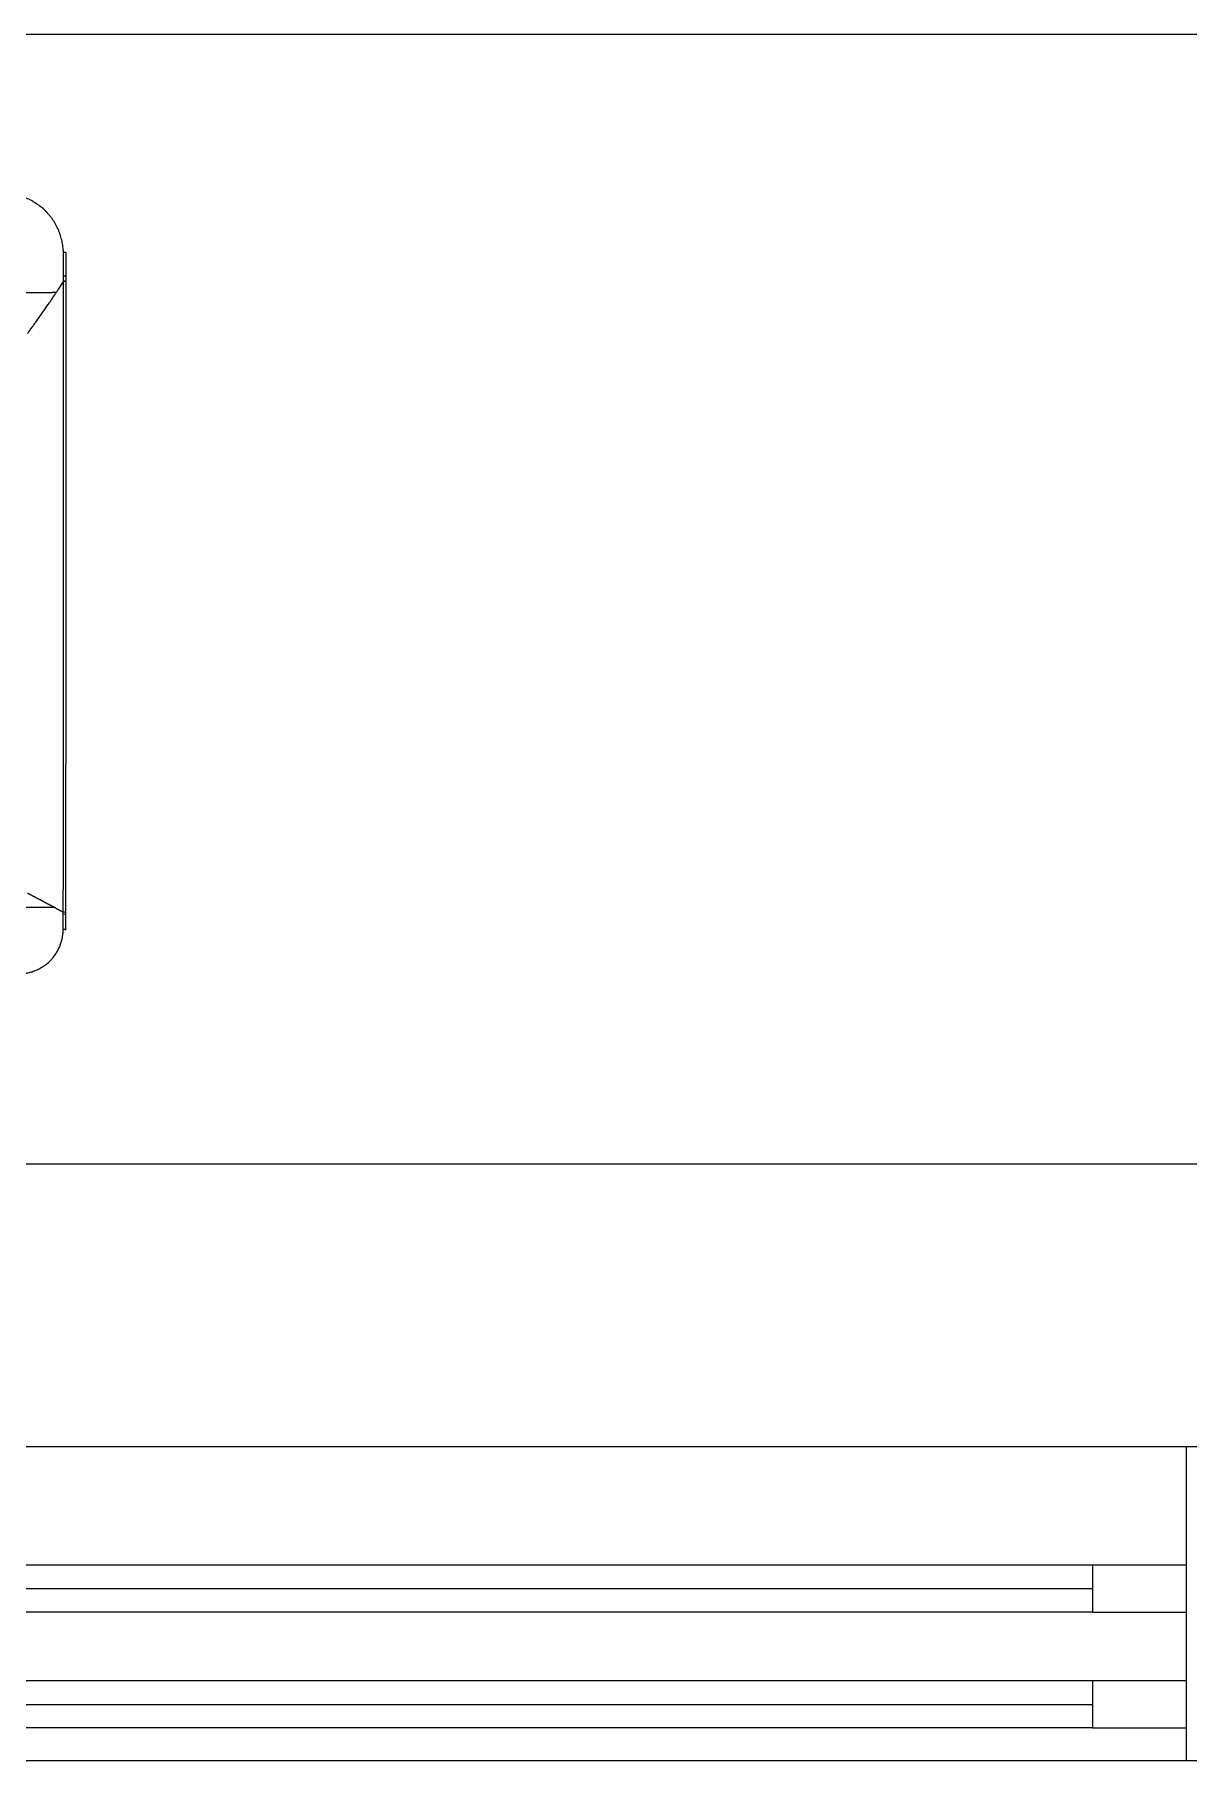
# Model space of a CAD drawing. Header units: inches. Extents: x 3778 to 56227, y -16914 to 35091.
# Drawn here: x 13124 to 13860, y 7474 to 8574 of the extents above; entities that cross this region are included whole.
import ezdxf

# ---------------------------------------------------------------- set-up
doc = ezdxf.new("R2010")
doc.units = ezdxf.units.IN
doc.header["$LTSCALE"] = 100
doc.header["$MEASUREMENT"] = 0
for name, color, linetype in [('07-DIM WAL', 5, 'Continuous'), ('RC-LIGHT', 7, 'Continuous'), ('도면층4', 4, 'Continuous'), ('도면층5', 5, 'Continuous')]:
    doc.layers.add(name, color=color, linetype=linetype)
doc.layers.add('mark-B', color=2, linetype='Continuous', lineweight=20)

# ---------------------------------------------------------------- blocks, each defined once
blk = doc.blocks.new('FSFF')
at = {"layer": '도면층4'}
for p, q in [((45765.9, -2297.6), (43665.9, -2297.6)), ((45735.9, -2497.6), (45735.9, -2297.6)), ((44745.9, -2388), (45675.9, -2388)), ((44745.9, -2461.8), (45675.9, -2461.8)), ((43665.9, -2497.6), (45765.9, -2497.6))]:
    blk.add_line(p, q, dxfattribs=at)
for points in [[(45675.9, -2373), (45675.9, -2403), (45735.9, -2403), (45735.9, -2373)], [(45675.9, -2446.8), (45675.9, -2476.8), (45735.9, -2476.8), (45735.9, -2446.8)]]:
    blk.add_lwpolyline(points, close=True, dxfattribs=at)
at = {"layer": '도면층5'}
for p, q in [((45675.9, -2373), (44745.9, -2373)), ((45675.9, -2403), (44745.9, -2403)), ((45675.9, -2446.8), (44745.9, -2446.8)), ((45675.9, -2476.8), (44745.9, -2476.8))]:
    blk.add_line(p, q, dxfattribs=at)
blk = doc.blocks.new('무풍1way 일반')
at = {"layer": 'mark-B'}
blk.add_line((-600.3, -39.4), (-600.3, -39.4), dxfattribs=at)
blk.add_line((-600.3, -39.4), (-600.3, -39.4), dxfattribs=at)
for centre, ratio, start_param, end_param in [((-598, -39.4), 0.007334, 0.013963, 1.194464), ((-598, -39.4), 0.007334, 0.013963, 1.194464), ((-598.1, -446.1), 0.009278, 0.014051, 1.142358), ((-598.1, -446.1), 0.009278, 0.014051, 1.142358)]:
    blk.add_ellipse(centre, major_axis=(-2.31, 0), ratio=ratio, start_param=start_param, end_param=end_param, dxfattribs=at)
for points, knots in [([(-570.9, -1.5), (-571.4, -1.5), (-571.8, -1.5), (-572.5, -1.6), (-572.8, -1.6), (-573.1, -1.7), (-573.2, -1.7), (-573.4, -1.7), (-573.5, -1.7), (-574.1, -1.8), (-574.6, -1.8), (-575.2, -2), (-575.6, -2), (-575.9, -2.1), (-576.1, -2.1), (-576.3, -2.2), (-577.3, -2.4), (-578.2, -2.6), (-579.5, -3), (-579.9, -3.2), (-580.7, -3.5), (-581.2, -3.7), (-582.4, -4.2), (-583.2, -4.6), (-584.2, -5.2), (-584.4, -5.3), (-584.7, -5.4), (-584.8, -5.5), (-585, -5.6), (-585.1, -5.7), (-585.6, -6), (-586, -6.2), (-586.8, -6.7), (-587.1, -7), (-587.9, -7.6), (-588.2, -7.8), (-588.9, -8.4), (-589.3, -8.7), (-589.9, -9.3), (-590.3, -9.6), (-590.9, -10.3), (-591.2, -10.6), (-591.7, -11.1), (-591.8, -11.3), (-592.1, -11.7), (-592.3, -11.8), (-593, -12.7), (-593.5, -13.5), (-594.3, -14.6), (-594.5, -15), (-595, -15.8), (-595.2, -16.2), (-595.9, -17.4), (-596.3, -18.2), (-596.7, -19.2), (-596.8, -19.5), (-596.9, -19.8), (-596.9, -19.9), (-597, -20.1), (-597.2, -20.6), (-597.4, -21.2), (-597.8, -22.5), (-598, -23.4), (-598.4, -25.2), (-598.5, -26), (-598.6, -27.1), (-598.7, -27.2), (-598.7, -27.4), (-598.7, -27.7), (-598.7, -28.1), (-598.8, -28.8), (-598.8, -29.2), (-598.8, -29.7)], [0, 0, 0, 0, 0.03125, 0.03125, 0.046875, 0.046875, 0.054687, 0.054687, 0.0625, 0.0625, 0.09375, 0.09375, 0.109375, 0.117188, 0.117188, 0.125, 0.125, 0.1875, 0.1875, 0.21875, 0.21875, 0.25, 0.25, 0.3125, 0.3125, 0.328125, 0.328125, 0.335938, 0.335938, 0.34375, 0.34375, 0.375, 0.375, 0.40625, 0.40625, 0.4375, 0.4375, 0.46875, 0.46875, 0.5, 0.5, 0.53125, 0.53125, 0.546875, 0.546875, 0.5625, 0.5625, 0.625, 0.625, 0.65625, 0.65625, 0.6875, 0.6875, 0.75, 0.75, 0.765625, 0.765625, 0.773438, 0.773438, 0.78125, 0.8125, 0.8125, 0.875, 0.875, 0.9375, 0.9375, 0.945313, 0.945313, 0.953125, 0.96875, 0.96875, 1, 1, 1, 1]), ([(-570.9, -1.5), (-571.4, -1.5), (-571.8, -1.5), (-572.5, -1.6), (-572.8, -1.6), (-573.1, -1.7), (-573.2, -1.7), (-573.4, -1.7), (-573.5, -1.7), (-574.1, -1.8), (-574.6, -1.8), (-575.2, -2), (-575.6, -2), (-575.9, -2.1), (-576.1, -2.1), (-576.3, -2.2), (-577.3, -2.4), (-578.2, -2.6), (-579.5, -3), (-579.9, -3.2), (-580.7, -3.5), (-581.2, -3.7), (-582.4, -4.2), (-583.2, -4.6), (-584.2, -5.2), (-584.4, -5.3), (-584.7, -5.4), (-584.8, -5.5), (-585, -5.6), (-585.1, -5.7), (-585.6, -6), (-586, -6.2), (-586.8, -6.7), (-587.1, -7), (-587.9, -7.6), (-588.2, -7.8), (-588.9, -8.4), (-589.3, -8.7), (-589.9, -9.3), (-590.3, -9.6), (-590.9, -10.3), (-591.2, -10.6), (-591.7, -11.1), (-591.8, -11.3), (-592.1, -11.7), (-592.3, -11.8), (-593, -12.7), (-593.5, -13.5), (-594.3, -14.6), (-594.5, -15), (-595, -15.8), (-595.2, -16.2), (-595.9, -17.4), (-596.3, -18.2), (-596.7, -19.2), (-596.8, -19.5), (-596.9, -19.8), (-596.9, -19.9), (-597, -20.1), (-597.2, -20.6), (-597.4, -21.2), (-597.8, -22.5), (-598, -23.4), (-598.4, -25.2), (-598.5, -26), (-598.6, -27.1), (-598.7, -27.2), (-598.7, -27.4), (-598.7, -27.7), (-598.7, -28.1), (-598.8, -28.8), (-598.8, -29.2), (-598.8, -29.7)], [0, 0, 0, 0, 0.03125, 0.03125, 0.046875, 0.046875, 0.054687, 0.054687, 0.0625, 0.0625, 0.09375, 0.09375, 0.109375, 0.117187, 0.117187, 0.125, 0.125, 0.1875, 0.1875, 0.21875, 0.21875, 0.25, 0.25, 0.3125, 0.3125, 0.328125, 0.328125, 0.335937, 0.335937, 0.34375, 0.34375, 0.375, 0.375, 0.40625, 0.40625, 0.4375, 0.4375, 0.46875, 0.46875, 0.5, 0.5, 0.53125, 0.53125, 0.546875, 0.546875, 0.5625, 0.5625, 0.625, 0.625, 0.65625, 0.65625, 0.6875, 0.6875, 0.75, 0.75, 0.765625, 0.765625, 0.773437, 0.773437, 0.78125, 0.8125, 0.8125, 0.875, 0.875, 0.9375, 0.9375, 0.945312, 0.945312, 0.953125, 0.96875, 0.96875, 1, 1, 1, 1]), ([(-600.3, -39.4), (-600.3, -37.8), (-600.3, -36.2), (-600.3, -34.4), (-600.3, -34.2), (-600.3, -33.8), (-600.3, -33.1), (-600.3, -31.7), (-600.3, -30.5), (-600.3, -29.7)], [0, 0, 0, 0, 0.5, 0.5, 0.5625, 0.5625, 0.625, 0.75, 1, 1, 1, 1]), ([(-600.3, -29.7), (-600.3, -29.7), (-600.3, -29.7), (-600.2, -29.7), (-600.2, -29.7), (-600.2, -29.7), (-600.1, -29.7), (-600.1, -29.7), (-600.1, -29.7), (-600, -29.7), (-599.9, -29.7), (-599.8, -29.7), (-599.8, -29.7), (-599.7, -29.7), (-599.7, -29.7), (-599.6, -29.7), (-599.5, -29.7), (-599.4, -29.7), (-599.3, -29.7), (-599.2, -29.7), (-599.2, -29.7), (-599.1, -29.7), (-599, -29.7), (-598.9, -29.7), (-598.9, -29.7), (-598.9, -29.7), (-598.9, -29.7), (-598.9, -29.7), (-598.8, -29.7), (-598.8, -29.7)], [0, 0, 0, 0, 0.125, 0.125, 0.25, 0.25, 0.3125, 0.3125, 0.375, 0.375, 0.5, 0.5, 0.5625, 0.5625, 0.625, 0.625, 0.75, 0.75, 0.8125, 0.8125, 0.875, 0.875, 0.9375, 0.9375, 0.945313, 0.945313, 0.953125, 0.96875, 1, 1, 1, 1]), ([(-600.3, -39.4), (-600.3, -37.8), (-600.3, -36.2), (-600.3, -34.4), (-600.3, -34.2), (-600.3, -33.8), (-600.3, -33.1), (-600.3, -31.7), (-600.3, -30.5), (-600.3, -29.7)], [0, 0, 0, 0, 0.5, 0.5, 0.5625, 0.5625, 0.625, 0.75, 1, 1, 1, 1]), ([(-600.3, -29.7), (-600.3, -29.7), (-600.3, -29.7), (-600.2, -29.7), (-600.2, -29.7), (-600.2, -29.7), (-600.1, -29.7), (-600.1, -29.7), (-600.1, -29.7), (-600, -29.7), (-599.9, -29.7), (-599.8, -29.7), (-599.8, -29.7), (-599.7, -29.7), (-599.7, -29.7), (-599.6, -29.7), (-599.5, -29.7), (-599.4, -29.7), (-599.3, -29.7), (-599.2, -29.7), (-599.2, -29.7), (-599.1, -29.7), (-599, -29.7), (-598.9, -29.7), (-598.9, -29.7), (-598.9, -29.7), (-598.9, -29.7), (-598.9, -29.7), (-598.8, -29.7), (-598.8, -29.7)], [0, 0, 0, 0, 0.125, 0.125, 0.25, 0.25, 0.3125, 0.3125, 0.375, 0.375, 0.5, 0.5, 0.5625, 0.5625, 0.625, 0.625, 0.75, 0.75, 0.8125, 0.8125, 0.875, 0.875, 0.9375, 0.9375, 0.945312, 0.945312, 0.953125, 0.96875, 1, 1, 1, 1]), ([(-598.8, -29.7), (-598.8, -29.9), (-598.8, -30.1), (-598.8, -30.4), (-598.8, -30.5), (-598.8, -30.7), (-598.8, -30.7), (-598.8, -30.8), (-598.8, -30.9), (-598.8, -31), (-598.8, -31), (-598.8, -31.1), (-598.8, -31.3), (-598.8, -31.6), (-598.8, -31.9), (-598.8, -32.5), (-598.8, -33.1), (-598.8, -33.8), (-598.8, -34.2), (-598.8, -34.4), (-598.8, -35.4), (-598.8, -36.2), (-598.8, -37.4), (-598.8, -37.8), (-598.8, -38.6), (-598.8, -39), (-598.8, -39.4)], [0, 0, 0, 0, 0.0625, 0.0625, 0.09375, 0.09375, 0.109375, 0.109375, 0.125, 0.125, 0.140625, 0.140625, 0.15625, 0.1875, 0.25, 0.25, 0.375, 0.4375, 0.4375, 0.5, 0.5, 0.75, 0.75, 0.875, 0.875, 1, 1, 1, 1]), ([(-598.8, -29.7), (-598.8, -29.9), (-598.8, -30.1), (-598.8, -30.4), (-598.8, -30.5), (-598.8, -30.7), (-598.8, -30.7), (-598.8, -30.8), (-598.8, -30.9), (-598.8, -31), (-598.8, -31), (-598.8, -31.1), (-598.8, -31.3), (-598.8, -31.6), (-598.8, -31.9), (-598.8, -32.5), (-598.8, -33.1), (-598.8, -33.8), (-598.8, -34.2), (-598.8, -34.4), (-598.8, -35.4), (-598.8, -36.2), (-598.8, -37.4), (-598.8, -37.8), (-598.8, -38.6), (-598.8, -39), (-598.8, -39.4)], [0, 0, 0, 0, 0.0625, 0.0625, 0.09375, 0.09375, 0.109375, 0.109375, 0.125, 0.125, 0.140625, 0.140625, 0.15625, 0.1875, 0.25, 0.25, 0.375, 0.4375, 0.4375, 0.5, 0.5, 0.75, 0.75, 0.875, 0.875, 1, 1, 1, 1]), ([(-600.3, -40.7), (-600.3, -40.5), (-600.3, -40.3), (-600.3, -39.8), (-600.3, -39.6), (-600.3, -39.4)], [0, 0, 0, 0, 0.505069, 0.505069, 1, 1, 1, 1]), ([(-600.3, -40.7), (-600.3, -40.5), (-600.3, -40.3), (-600.3, -39.8), (-600.3, -39.6), (-600.3, -39.4), (-600.3, -39.4), (-600.3, -39.4)], [0, 0, 0, 0, 0.499983, 0.499983, 0.999967, 0.999967, 1, 1, 1, 1]), ([(-600.3, -40.7), (-600.3, -40.5), (-600.3, -40.3), (-600.3, -39.8), (-600.3, -39.6), (-600.3, -39.4)], [0, 0, 0, 0, 0.505069, 0.505069, 1, 1, 1, 1]), ([(-600.3, -40.7), (-600.3, -40.5), (-600.3, -40.3), (-600.3, -39.8), (-600.3, -39.6), (-600.3, -39.4), (-600.3, -39.4), (-600.3, -39.4)], [0, 0, 0, 0, 0.499983, 0.499983, 0.999967, 0.999967, 1, 1, 1, 1]), ([(-600.3, -40.7), (-600.3, -40.7), (-600.3, -40.7), (-600.3, -40.7), (-600.2, -40.7), (-600.2, -40.7), (-600.1, -40.7), (-600, -40.7), (-600, -40.7), (-599.8, -40.7), (-599.8, -40.7), (-599.6, -40.7), (-599.5, -40.7), (-599.3, -40.7), (-599.3, -40.7), (-599.1, -40.7), (-599, -40.7), (-598.8, -40.7)], [0, 0, 0, 0, 0.125, 0.125, 0.25, 0.25, 0.375, 0.375, 0.5, 0.5, 0.625, 0.625, 0.75, 0.75, 0.875, 0.875, 1, 1, 1, 1]), ([(-600.3, -40.7), (-600.3, -40.7), (-600.3, -40.7), (-600.3, -40.7), (-600.2, -40.7), (-600.2, -40.8), (-600.1, -40.8), (-600, -40.8), (-600, -40.8), (-599.8, -40.8), (-599.8, -40.8), (-599.6, -40.8), (-599.5, -40.8), (-599.3, -40.8), (-599.3, -40.8), (-599.1, -40.8), (-599, -40.8), (-598.8, -40.8)], [0, 0, 0, 0, 0.125, 0.125, 0.25, 0.25, 0.375, 0.375, 0.5, 0.5, 0.625, 0.625, 0.75, 0.75, 0.875, 0.875, 1, 1, 1, 1]), ([(-600.3, -40.7), (-600.3, -40.7), (-600.3, -40.7), (-600.3, -40.7), (-600.2, -40.7), (-600.2, -40.8), (-600.1, -40.8), (-600, -40.8), (-600, -40.8), (-599.8, -40.8), (-599.8, -40.8), (-599.6, -40.8), (-599.5, -40.8), (-599.3, -40.8), (-599.3, -40.8), (-599.1, -40.8), (-599, -40.8), (-598.8, -40.8)], [0, 0, 0, 0, 0.125, 0.125, 0.25, 0.25, 0.375, 0.375, 0.5, 0.5, 0.625, 0.625, 0.75, 0.75, 0.875, 0.875, 1, 1, 1, 1]), ([(-600.3, -40.7), (-600.3, -40.7), (-600.3, -40.7), (-600.3, -40.7), (-600.2, -40.7), (-600.2, -40.7), (-600.1, -40.7), (-600, -40.7), (-600, -40.7), (-599.8, -40.7), (-599.8, -40.7), (-599.6, -40.7), (-599.5, -40.7), (-599.3, -40.7), (-599.3, -40.7), (-599.1, -40.7), (-599, -40.7), (-598.8, -40.7)], [0, 0, 0, 0, 0.125, 0.125, 0.25, 0.25, 0.375, 0.375, 0.5, 0.5, 0.625, 0.625, 0.75, 0.75, 0.875, 0.875, 1, 1, 1, 1]), ([(-598.8, -40.8), (-598.9, -57.5), (-598.9, -74.3), (-598.9, -107.8), (-598.9, -124.5), (-599, -174.8), (-599, -208.3), (-599, -275.3), (-599, -308.8), (-599, -375.7), (-599, -409.2), (-599, -442.7)], [0, 0, 0, 0, 0.125, 0.125, 0.25, 0.25, 0.5, 0.5, 0.75, 0.75, 1, 1, 1, 1]), ([(-598.8, -40.8), (-598.9, -57.5), (-598.9, -74.3), (-598.9, -107.8), (-598.9, -124.5), (-599, -174.8), (-599, -208.3), (-599, -275.3), (-599, -308.8), (-599, -375.7), (-599, -409.2), (-599, -442.7)], [0, 0, 0, 0, 0.125, 0.125, 0.25, 0.25, 0.5, 0.5, 0.75, 0.75, 1, 1, 1, 1]), ([(-598.8, -39.4), (-598.8, -39.4), (-598.8, -39.4), (-598.8, -39.7), (-598.8, -39.9), (-598.8, -40.2), (-598.8, -40.3), (-598.8, -40.5), (-598.8, -40.6), (-598.8, -40.7)], [0, 0, 0, 0, 0.001631, 0.001631, 0.503325, 0.503325, 0.756014, 0.756014, 1, 1, 1, 1]), ([(-598.8, -39.4), (-598.8, -39.4), (-598.8, -39.4), (-598.8, -39.7), (-598.8, -39.9), (-598.8, -40.2), (-598.8, -40.3), (-598.8, -40.5), (-598.8, -40.6), (-598.8, -40.7)], [0, 0, 0, 0, 0.001631, 0.001631, 0.503325, 0.503325, 0.756014, 0.756014, 1, 1, 1, 1]), ([(-598.8, -40.7), (-598.8, -40.7), (-598.8, -40.7), (-598.8, -40.8), (-598.8, -40.8), (-598.8, -40.8)], [0, 0, 0, 0, 0.999421, 0.999421, 1, 1, 1, 1]), ([(-598.8, -40.7), (-598.8, -40.7), (-598.8, -40.7), (-598.8, -40.8), (-598.8, -40.8), (-598.8, -40.8)], [0, 0, 0, 0, 0.999421, 0.999421, 1, 1, 1, 1]), ([(-593.5, -43.7), (-593.6, -43.7), (-593.8, -43.6), (-594, -43.4), (-594.3, -43.2), (-594.6, -43.1), (-594.9, -42.9), (-595.1, -42.8), (-595.3, -42.7), (-595.5, -42.6), (-595.7, -42.5), (-595.9, -42.4), (-596.1, -42.3), (-596.3, -42.2), (-596.4, -42.1), (-596.6, -42), (-596.8, -41.9), (-597, -41.8), (-597.2, -41.7), (-597.4, -41.6), (-597.6, -41.5), (-597.8, -41.4), (-597.9, -41.3), (-598.1, -41.2), (-598.3, -41.1), (-598.5, -41), (-598.7, -40.9), (-598.8, -40.8), (-598.8, -40.8)], [0, 0, 0, 0, 0.05367, 0.107426, 0.161269, 0.215199, 0.269216, 0.304851, 0.340401, 0.375869, 0.411252, 0.446552, 0.481768, 0.5169, 0.551949, 0.586914, 0.621796, 0.656594, 0.691309, 0.725941, 0.760489, 0.794954, 0.829336, 0.863635, 0.897851, 0.931983, 0.966033, 1, 1, 1, 1]), ([(-593.5, -43.7), (-593.6, -43.7), (-593.8, -43.6), (-594, -43.4), (-594.3, -43.2), (-594.6, -43.1), (-594.9, -42.9), (-595.1, -42.8), (-595.3, -42.7), (-595.5, -42.6), (-595.7, -42.5), (-595.9, -42.4), (-596.1, -42.3), (-596.3, -42.2), (-596.4, -42.1), (-596.6, -42), (-596.8, -41.9), (-597, -41.8), (-597.2, -41.7), (-597.4, -41.6), (-597.6, -41.5), (-597.8, -41.4), (-597.9, -41.3), (-598.1, -41.2), (-598.3, -41.1), (-598.5, -41), (-598.7, -40.9), (-598.8, -40.8), (-598.8, -40.8)], [0, 0, 0, 0, 0.05367, 0.107426, 0.161269, 0.215199, 0.269216, 0.304851, 0.340401, 0.375869, 0.411252, 0.446552, 0.481768, 0.5169, 0.551949, 0.586914, 0.621796, 0.656594, 0.691309, 0.725941, 0.760489, 0.794954, 0.829336, 0.863635, 0.897851, 0.931983, 0.966033, 1, 1, 1, 1]), ([(-593.5, -43.7), (-592.6, -43.7), (-591.8, -43.7), (-590.1, -43.7), (-589.3, -43.7), (-586.8, -43.7), (-585.1, -43.7), (-582.5, -43.7), (-581.7, -43.7), (-580.4, -43.7), (-580, -43.7), (-579.1, -43.7), (-578.7, -43.7), (-577.8, -43.7), (-577.4, -43.7), (-576.7, -43.7), (-576.5, -43.7), (-576.1, -43.7), (-575.9, -43.7), (-575.4, -43.7), (-575.2, -43.7), (-574.8, -43.7), (-574.6, -43.7), (-573.9, -43.7), (-573.5, -43.7), (-571.3, -43.7), (-569.6, -43.7), (-567, -43.7), (-566.1, -43.7), (-564.4, -43.7), (-563.5, -43.7), (-561.8, -43.7), (-560.9, -43.7), (-559.2, -43.7), (-558.3, -43.7), (-555.7, -43.7), (-553.9, -43.7), (-552.2, -43.7)], [0, 0, 0, 0, 0.0625, 0.0625, 0.125, 0.125, 0.25, 0.25, 0.3125, 0.3125, 0.34375, 0.34375, 0.375, 0.375, 0.40625, 0.40625, 0.421875, 0.421875, 0.4375, 0.4375, 0.453125, 0.453125, 0.46875, 0.46875, 0.5, 0.5, 0.625, 0.625, 0.6875, 0.6875, 0.75, 0.75, 0.8125, 0.8125, 0.875, 0.875, 1, 1, 1, 1]), ([(-576.1, -52.9), (-576.2, -52.9), (-576.5, -52.7), (-576.8, -52.6), (-577.1, -52.4), (-577.5, -52.2), (-577.8, -52), (-578.2, -51.9), (-578.5, -51.7), (-578.8, -51.5), (-579.1, -51.3), (-579.5, -51.2), (-579.8, -51), (-580.1, -50.8), (-580.4, -50.7), (-580.8, -50.5), (-581.1, -50.3), (-581.4, -50.2), (-581.7, -50), (-582, -49.8), (-582.3, -49.7), (-582.7, -49.5), (-583, -49.3), (-583.3, -49.2), (-583.6, -49), (-583.9, -48.9), (-584.2, -48.7), (-584.5, -48.5), (-584.8, -48.4), (-585.1, -48.2), (-585.4, -48.1), (-585.7, -47.9), (-586, -47.8), (-586.2, -47.6), (-586.5, -47.5), (-586.8, -47.3), (-587.1, -47.1), (-587.4, -47), (-587.7, -46.8), (-587.9, -46.7), (-588.2, -46.6), (-588.5, -46.4), (-588.7, -46.3), (-588.8, -46.2), (-589, -46.1), (-589.2, -46), (-589.4, -45.9), (-589.5, -45.9), (-589.7, -45.8), (-589.9, -45.7), (-590, -45.6), (-590.2, -45.5), (-590.4, -45.4), (-590.5, -45.3), (-590.7, -45.2), (-590.9, -45.1), (-591.1, -45), (-591.2, -44.9), (-591.4, -44.8), (-591.6, -44.8), (-591.7, -44.7), (-591.9, -44.6), (-592.1, -44.5), (-592.3, -44.4), (-592.4, -44.3), (-592.6, -44.2), (-592.8, -44.1), (-593, -44), (-593.1, -43.9), (-593.3, -43.8), (-593.4, -43.8), (-593.5, -43.7)], [0, 0, 0, 0, 0.01948, 0.03887, 0.058169, 0.077379, 0.096499, 0.115529, 0.13447, 0.153321, 0.172083, 0.190756, 0.209339, 0.227833, 0.246238, 0.264554, 0.282782, 0.30092, 0.318971, 0.336932, 0.354805, 0.37259, 0.390286, 0.407895, 0.425415, 0.442847, 0.460192, 0.477448, 0.494617, 0.511698, 0.528692, 0.545598, 0.562416, 0.579148, 0.595792, 0.612349, 0.628818, 0.645201, 0.661497, 0.677706, 0.693828, 0.709864, 0.719735, 0.729615, 0.739505, 0.749404, 0.759313, 0.769232, 0.77916, 0.789097, 0.799044, 0.809001, 0.818967, 0.828943, 0.838928, 0.848923, 0.858927, 0.868941, 0.878965, 0.888998, 0.899041, 0.909094, 0.919156, 0.929227, 0.939309, 0.9494, 0.959501, 0.969611, 0.979731, 0.989861, 1, 1, 1, 1]), ([(-593.5, -43.7), (-592.6, -43.7), (-591.8, -43.7), (-590.1, -43.7), (-589.3, -43.7), (-586.8, -43.7), (-585.1, -43.7), (-582.5, -43.7), (-581.7, -43.7), (-580.4, -43.7), (-580, -43.7), (-579.1, -43.7), (-578.7, -43.7), (-577.8, -43.7), (-577.4, -43.7), (-576.7, -43.7), (-576.5, -43.7), (-576.1, -43.7), (-575.9, -43.7), (-575.4, -43.7), (-575.2, -43.7), (-574.8, -43.7), (-574.6, -43.7), (-573.9, -43.7), (-573.5, -43.7), (-571.3, -43.7), (-569.6, -43.7), (-567, -43.7), (-566.1, -43.7), (-564.4, -43.7), (-563.5, -43.7), (-561.8, -43.7), (-560.9, -43.7), (-559.2, -43.7), (-558.3, -43.7), (-555.7, -43.7), (-553.9, -43.7), (-552.2, -43.7)], [0, 0, 0, 0, 0.0625, 0.0625, 0.125, 0.125, 0.25, 0.25, 0.3125, 0.3125, 0.34375, 0.34375, 0.375, 0.375, 0.40625, 0.40625, 0.421875, 0.421875, 0.4375, 0.4375, 0.453125, 0.453125, 0.46875, 0.46875, 0.5, 0.5, 0.625, 0.625, 0.6875, 0.6875, 0.75, 0.75, 0.8125, 0.8125, 0.875, 0.875, 1, 1, 1, 1]), ([(-576.1, -52.9), (-576.2, -52.9), (-576.5, -52.7), (-576.8, -52.6), (-577.1, -52.4), (-577.5, -52.2), (-577.8, -52), (-578.2, -51.9), (-578.5, -51.7), (-578.8, -51.5), (-579.1, -51.3), (-579.5, -51.2), (-579.8, -51), (-580.1, -50.8), (-580.4, -50.7), (-580.8, -50.5), (-581.1, -50.3), (-581.4, -50.2), (-581.7, -50), (-582, -49.8), (-582.3, -49.7), (-582.7, -49.5), (-583, -49.3), (-583.3, -49.2), (-583.6, -49), (-583.9, -48.9), (-584.2, -48.7), (-584.5, -48.5), (-584.8, -48.4), (-585.1, -48.2), (-585.4, -48.1), (-585.7, -47.9), (-586, -47.8), (-586.2, -47.6), (-586.5, -47.5), (-586.8, -47.3), (-587.1, -47.1), (-587.4, -47), (-587.7, -46.8), (-587.9, -46.7), (-588.2, -46.6), (-588.5, -46.4), (-588.7, -46.3), (-588.8, -46.2), (-589, -46.1), (-589.2, -46), (-589.4, -45.9), (-589.5, -45.9), (-589.7, -45.8), (-589.9, -45.7), (-590, -45.6), (-590.2, -45.5), (-590.4, -45.4), (-590.5, -45.3), (-590.7, -45.2), (-590.9, -45.1), (-591.1, -45), (-591.2, -44.9), (-591.4, -44.8), (-591.6, -44.8), (-591.7, -44.7), (-591.9, -44.6), (-592.1, -44.5), (-592.3, -44.4), (-592.4, -44.3), (-592.6, -44.2), (-592.8, -44.1), (-593, -44), (-593.1, -43.9), (-593.3, -43.8), (-593.4, -43.8), (-593.5, -43.7)], [0, 0, 0, 0, 0.01948, 0.03887, 0.058169, 0.077379, 0.096499, 0.115529, 0.13447, 0.153321, 0.172083, 0.190756, 0.209339, 0.227833, 0.246238, 0.264554, 0.282782, 0.30092, 0.318971, 0.336932, 0.354805, 0.37259, 0.390286, 0.407895, 0.425415, 0.442847, 0.460192, 0.477448, 0.494617, 0.511698, 0.528692, 0.545598, 0.562416, 0.579148, 0.595792, 0.612349, 0.628818, 0.645201, 0.661497, 0.677706, 0.693828, 0.709864, 0.719735, 0.729615, 0.739505, 0.749404, 0.759313, 0.769232, 0.77916, 0.789097, 0.799044, 0.809001, 0.818967, 0.828943, 0.838928, 0.848923, 0.858927, 0.868941, 0.878965, 0.888998, 0.899041, 0.909094, 0.919156, 0.929227, 0.939309, 0.9494, 0.959501, 0.969611, 0.979731, 0.989861, 1, 1, 1, 1]), ([(-580.5, -415.7), (-580.7, -416), (-581.9, -417.8), (-585.1, -422.2), (-588, -426.3), (-589.8, -429)], [0, 0, 0, 0, 0.074315, 0.388625, 1, 1, 1, 1]), ([(-580.5, -415.7), (-580.7, -416), (-581.9, -417.8), (-585.1, -422.2), (-588, -426.3), (-589.8, -429)], [0, 0, 0, 0, 0.074315, 0.388625, 1, 1, 1, 1]), ([(-576.1, -409.7), (-576.3, -409.9), (-577, -410.9), (-578.2, -412.5), (-579.5, -414.3), (-580.2, -415.3), (-580.5, -415.7)], [0, 0, 0, 0, 0.129938, 0.474228, 0.818517, 1, 1, 1, 1]), ([(-576.1, -409.7), (-576.3, -409.9), (-577, -410.9), (-578.2, -412.5), (-579.5, -414.3), (-580.2, -415.3), (-580.5, -415.7)], [0, 0, 0, 0, 0.129938, 0.474228, 0.818517, 1, 1, 1, 1]), ([(-594.5, -435.9), (-594.9, -436.5), (-596.2, -438.5), (-597.7, -440.8), (-598.9, -442.5), (-599, -442.7)], [0, 0, 0, 0, 0.259112, 0.872786, 1, 1, 1, 1]), ([(-594.5, -435.9), (-594.9, -436.5), (-596.2, -438.5), (-597.7, -440.8), (-598.9, -442.5), (-599, -442.7)], [0, 0, 0, 0, 0.259112, 0.872786, 1, 1, 1, 1]), ([(-589.8, -429), (-589.9, -429.1), (-591.5, -431.4), (-593, -433.7), (-594.5, -435.9)], [0, 0, 0, 0, 0.033607, 1, 1, 1, 1]), ([(-589.8, -429), (-589.9, -429.1), (-591.5, -431.4), (-593, -433.7), (-594.5, -435.9)], [0, 0, 0, 0, 0.033607, 1, 1, 1, 1]), ([(-505.9, -435.5), (-509.6, -435.5), (-513.4, -435.5), (-517.6, -435.5), (-518, -435.5), (-518.7, -435.5), (-519, -435.5), (-519.4, -435.5), (-519.7, -435.5), (-520.8, -435.5), (-521.8, -435.5), (-524.6, -435.5), (-526.4, -435.5), (-530.2, -435.5), (-532.1, -435.5), (-535.8, -435.5), (-537.6, -435.5), (-541.4, -435.5), (-543.2, -435.5), (-547, -435.5), (-548.8, -435.6), (-552.6, -435.6), (-554.4, -435.6), (-556.7, -435.6), (-557.2, -435.6), (-558.1, -435.6), (-558.6, -435.6), (-560, -435.6), (-560.9, -435.6), (-562.8, -435.6), (-563.7, -435.6), (-565.6, -435.6), (-566.5, -435.6), (-569.3, -435.6), (-571.1, -435.6), (-573.9, -435.7), (-574.8, -435.7), (-576.2, -435.7), (-576.6, -435.7), (-577.6, -435.7), (-578, -435.7), (-579.4, -435.7), (-580.3, -435.7), (-581.4, -435.7), (-581.7, -435.7), (-582.1, -435.7), (-582.6, -435.7), (-583, -435.7), (-583.4, -435.7), (-583.5, -435.7), (-583.7, -435.7), (-583.8, -435.7), (-584.1, -435.7), (-584.4, -435.7), (-584.8, -435.8), (-585, -435.8), (-585.7, -435.8), (-586.2, -435.8), (-587.5, -435.8), (-588.4, -435.8), (-590.1, -435.8), (-591, -435.8), (-592.8, -435.9), (-593.6, -435.9), (-594.5, -435.9)], [0, 0, 0, 0, 0.125, 0.125, 0.140625, 0.140625, 0.148437, 0.148437, 0.15625, 0.15625, 0.1875, 0.1875, 0.25, 0.25, 0.3125, 0.3125, 0.375, 0.375, 0.4375, 0.4375, 0.5, 0.5, 0.5625, 0.5625, 0.578125, 0.578125, 0.59375, 0.59375, 0.625, 0.625, 0.65625, 0.65625, 0.6875, 0.6875, 0.75, 0.75, 0.78125, 0.78125, 0.796875, 0.796875, 0.8125, 0.8125, 0.84375, 0.84375, 0.851563, 0.851563, 0.859375, 0.867188, 0.867188, 0.871094, 0.871094, 0.875, 0.875, 0.882813, 0.882813, 0.890625, 0.890625, 0.90625, 0.90625, 0.9375, 0.9375, 0.96875, 0.96875, 1, 1, 1, 1]), ([(-505.9, -435.5), (-509.6, -435.5), (-513.4, -435.5), (-517.6, -435.5), (-518, -435.5), (-518.7, -435.5), (-519, -435.5), (-519.4, -435.5), (-519.7, -435.5), (-520.8, -435.5), (-521.8, -435.5), (-524.6, -435.5), (-526.4, -435.5), (-530.2, -435.5), (-532.1, -435.5), (-535.8, -435.5), (-537.6, -435.5), (-541.4, -435.5), (-543.2, -435.5), (-547, -435.5), (-548.8, -435.6), (-552.6, -435.6), (-554.4, -435.6), (-556.7, -435.6), (-557.2, -435.6), (-558.1, -435.6), (-558.6, -435.6), (-560, -435.6), (-560.9, -435.6), (-562.8, -435.6), (-563.7, -435.6), (-565.6, -435.6), (-566.5, -435.6), (-569.3, -435.6), (-571.1, -435.6), (-573.9, -435.7), (-574.8, -435.7), (-576.2, -435.7), (-576.6, -435.7), (-577.6, -435.7), (-578, -435.7), (-579.4, -435.7), (-580.3, -435.7), (-581.4, -435.7), (-581.7, -435.7), (-582.1, -435.7), (-582.6, -435.7), (-583, -435.7), (-583.4, -435.7), (-583.5, -435.7), (-583.7, -435.7), (-583.8, -435.7), (-584.1, -435.7), (-584.4, -435.7), (-584.8, -435.8), (-585, -435.8), (-585.7, -435.8), (-586.2, -435.8), (-587.5, -435.8), (-588.4, -435.8), (-590.1, -435.8), (-591, -435.8), (-592.8, -435.9), (-593.6, -435.9), (-594.5, -435.9)], [0, 0, 0, 0, 0.125, 0.125, 0.140625, 0.140625, 0.148438, 0.148438, 0.15625, 0.15625, 0.1875, 0.1875, 0.25, 0.25, 0.3125, 0.3125, 0.375, 0.375, 0.4375, 0.4375, 0.5, 0.5, 0.5625, 0.5625, 0.578125, 0.578125, 0.59375, 0.59375, 0.625, 0.625, 0.65625, 0.65625, 0.6875, 0.6875, 0.75, 0.75, 0.78125, 0.78125, 0.796875, 0.796875, 0.8125, 0.8125, 0.84375, 0.84375, 0.851563, 0.851563, 0.859375, 0.867188, 0.867188, 0.871094, 0.871094, 0.875, 0.875, 0.882813, 0.882813, 0.890625, 0.890625, 0.90625, 0.90625, 0.9375, 0.9375, 0.96875, 0.96875, 1, 1, 1, 1]), ([(-600.4, -442.7), (-600.4, -442.7), (-600.4, -442.7), (-600.4, -442.7), (-600.3, -442.7), (-600.3, -442.7), (-600.2, -442.7), (-600.1, -442.7), (-600.1, -442.7), (-600, -442.7), (-599.9, -442.7), (-599.8, -442.7), (-599.7, -442.7), (-599.5, -442.7), (-599.4, -442.7), (-599.2, -442.7), (-599.1, -442.7), (-599, -442.7)], [0, 0, 0, 0, 0.125, 0.125, 0.25, 0.25, 0.375, 0.375, 0.5, 0.5, 0.625, 0.625, 0.75, 0.75, 0.875, 0.875, 1, 1, 1, 1]), ([(-600.4, -442.7), (-600.4, -442.7), (-600.4, -442.7), (-600.4, -442.7), (-600.3, -442.7), (-600.3, -442.7), (-600.2, -442.7), (-600.1, -442.7), (-600.1, -442.7), (-600, -442.7), (-599.9, -442.7), (-599.8, -442.7), (-599.7, -442.7), (-599.5, -442.7), (-599.4, -442.7), (-599.2, -442.7), (-599.1, -442.7), (-599, -442.7)], [0, 0, 0, 0, 0.125, 0.125, 0.25, 0.25, 0.375, 0.375, 0.5, 0.5, 0.625, 0.625, 0.75, 0.75, 0.875, 0.875, 1, 1, 1, 1]), ([(-600.4, -446.1), (-600.4, -445.6), (-600.4, -445), (-600.4, -444.2), (-600.4, -443.9), (-600.4, -443.4), (-600.4, -443.1), (-600.4, -442.8)], [0, 0, 0, 0, 0.5, 0.5, 0.75, 0.75, 1, 1, 1, 1]), ([(-600.4, -442.8), (-600.4, -442.8), (-600.4, -442.8), (-600.4, -442.8), (-600.3, -442.8), (-600.3, -442.8), (-600.2, -442.8), (-600.1, -442.8), (-600.1, -442.8), (-600, -442.8), (-599.9, -442.8), (-599.8, -442.9), (-599.7, -442.9), (-599.5, -442.9), (-599.4, -442.9), (-599.2, -442.9), (-599.1, -442.9), (-599, -442.9)], [0, 0, 0, 0, 0.125, 0.125, 0.25, 0.25, 0.375, 0.375, 0.5, 0.5, 0.625, 0.625, 0.75, 0.75, 0.875, 0.875, 1, 1, 1, 1]), ([(-600.4, -446.1), (-600.4, -445.6), (-600.4, -445), (-600.4, -444.2), (-600.4, -443.9), (-600.4, -443.4), (-600.4, -443.1), (-600.4, -442.8)], [0, 0, 0, 0, 0.5, 0.5, 0.75, 0.75, 1, 1, 1, 1]), ([(-600.4, -442.8), (-600.4, -442.8), (-600.4, -442.8), (-600.4, -442.8), (-600.3, -442.8), (-600.3, -442.8), (-600.2, -442.8), (-600.1, -442.8), (-600.1, -442.8), (-600, -442.8), (-599.9, -442.8), (-599.8, -442.9), (-599.7, -442.9), (-599.5, -442.9), (-599.4, -442.9), (-599.2, -442.9), (-599.1, -442.9), (-599, -442.9)], [0, 0, 0, 0, 0.125, 0.125, 0.25, 0.25, 0.375, 0.375, 0.5, 0.5, 0.625, 0.625, 0.75, 0.75, 0.875, 0.875, 1, 1, 1, 1]), ([(-600.4, -461.2), (-600.4, -460.5), (-600.4, -459.9), (-600.4, -459), (-600.4, -458.7), (-600.4, -458.2), (-600.4, -458), (-600.4, -457.7), (-600.4, -457.6), (-600.4, -456.8), (-600.4, -456.1), (-600.4, -454.9), (-600.4, -454.3), (-600.4, -451.1), (-600.4, -448.6), (-600.4, -446.1)], [0, 0, 0, 0, 0.125, 0.125, 0.1875, 0.1875, 0.21875, 0.21875, 0.25, 0.25, 0.375, 0.375, 0.5, 0.5, 1, 1, 1, 1]), ([(-600.4, -461.2), (-600.4, -460.5), (-600.4, -459.9), (-600.4, -459), (-600.4, -458.7), (-600.4, -458.2), (-600.4, -458), (-600.4, -457.7), (-600.4, -457.6), (-600.4, -456.8), (-600.4, -456.1), (-600.4, -454.9), (-600.4, -454.3), (-600.4, -451.1), (-600.4, -448.6), (-600.4, -446.1)], [0, 0, 0, 0, 0.125, 0.125, 0.1875, 0.1875, 0.21875, 0.21875, 0.25, 0.25, 0.375, 0.375, 0.5, 0.5, 1, 1, 1, 1]), ([(-599, -442.7), (-599, -442.7), (-599, -442.7), (-599, -442.8), (-599, -442.8), (-599, -442.9)], [0, 0, 0, 0, 0.000397, 0.000397, 1, 1, 1, 1]), ([(-599, -442.7), (-599, -442.7), (-599, -442.7), (-599, -442.8), (-599, -442.8), (-599, -442.9)], [0, 0, 0, 0, 0.000397, 0.000397, 1, 1, 1, 1]), ([(-599, -442.9), (-599, -442.9), (-599, -443), (-599, -443.5), (-599, -443.8), (-599, -444.6), (-599, -445.2), (-599, -445.8), (-599, -446), (-599, -446.1)], [0, 0, 0, 0, 0.080013, 0.080013, 0.386564, 0.386564, 0.870225, 0.870225, 1, 1, 1, 1]), ([(-599, -442.9), (-599, -442.9), (-599, -443), (-599, -443.5), (-599, -443.8), (-599, -444.6), (-599, -445.2), (-599, -445.8), (-599, -446), (-599, -446.1)], [0, 0, 0, 0, 0.080013, 0.080013, 0.386564, 0.386564, 0.870225, 0.870225, 1, 1, 1, 1]), ([(-599, -446.1), (-599, -448.6), (-599, -451.2), (-599, -454.3), (-599, -454.9), (-599, -455.9), (-599, -456.2), (-599, -456.7), (-599, -456.9), (-599, -457.1), (-599, -457.3), (-599, -457.4), (-599, -457.5), (-599, -457.6), (-599, -457.8), (-599, -457.9), (-599, -458), (-599, -458), (-599, -458.1), (-599, -458.1), (-599, -458.2), (-599, -458.3), (-599, -458.7), (-599, -459), (-599, -460), (-598.9, -460.6), (-598.9, -461.2)], [0, 0, 0, 0, 0.5, 0.5, 0.625, 0.625, 0.6875, 0.6875, 0.71875, 0.734375, 0.734375, 0.75, 0.75, 0.765625, 0.765625, 0.78125, 0.78125, 0.789062, 0.789062, 0.796875, 0.796875, 0.8125, 0.8125, 0.875, 0.875, 1, 1, 1, 1]), ([(-599, -446.1), (-599, -448.6), (-599, -451.2), (-599, -454.3), (-599, -454.9), (-599, -455.9), (-599, -456.2), (-599, -456.7), (-599, -456.9), (-599, -457.1), (-599, -457.3), (-599, -457.4), (-599, -457.5), (-599, -457.6), (-599, -457.8), (-599, -457.9), (-599, -458), (-599, -458), (-599, -458.1), (-599, -458.1), (-599, -458.2), (-599, -458.3), (-599, -458.7), (-599, -459), (-599, -460), (-598.9, -460.6), (-598.9, -461.2)], [0, 0, 0, 0, 0.5, 0.5, 0.625, 0.625, 0.6875, 0.6875, 0.71875, 0.734375, 0.734375, 0.75, 0.75, 0.765625, 0.765625, 0.78125, 0.78125, 0.789063, 0.789063, 0.796875, 0.796875, 0.8125, 0.8125, 0.875, 0.875, 1, 1, 1, 1]), ([(-600.4, -461.2), (-600.4, -461.2), (-600.4, -461.2), (-600.3, -461.2), (-600.3, -461.2), (-600.2, -461.2), (-600.2, -461.2), (-600.1, -461.2), (-600, -461.2), (-599.9, -461.2), (-599.8, -461.2), (-599.7, -461.2), (-599.6, -461.2), (-599.4, -461.2), (-599.3, -461.2), (-599.1, -461.2), (-599, -461.2), (-598.9, -461.2)], [0, 0, 0, 0, 0.125, 0.125, 0.25, 0.25, 0.375, 0.375, 0.5, 0.5, 0.625, 0.625, 0.75, 0.75, 0.875, 0.875, 1, 1, 1, 1]), ([(-600.4, -461.2), (-600.4, -461.2), (-600.4, -461.2), (-600.3, -461.2), (-600.3, -461.2), (-600.2, -461.2), (-600.2, -461.2), (-600.1, -461.2), (-600, -461.2), (-599.9, -461.2), (-599.8, -461.2), (-599.7, -461.2), (-599.6, -461.2), (-599.4, -461.2), (-599.3, -461.2), (-599.1, -461.2), (-599, -461.2), (-598.9, -461.2)], [0, 0, 0, 0, 0.125, 0.125, 0.25, 0.25, 0.375, 0.375, 0.5, 0.5, 0.625, 0.625, 0.75, 0.75, 0.875, 0.875, 1, 1, 1, 1]), ([(-598.9, -461.2), (-598.9, -461.5), (-598.9, -461.8), (-598.9, -462.2), (-598.9, -462.3), (-598.9, -462.5), (-598.8, -462.7), (-598.8, -463.5), (-598.7, -464.3), (-598.5, -466.1), (-598.3, -467.4), (-597.9, -469.2), (-597.7, -469.8), (-597.4, -470.9), (-597.2, -471.5), (-596.9, -472.4), (-596.8, -472.7), (-596.7, -473.2), (-596.6, -473.3), (-596.5, -473.6), (-596.4, -474), (-596.2, -474.5), (-596, -475), (-595.9, -475.3), (-595.2, -476.7), (-594.7, -477.8), (-593.8, -479.5), (-593.5, -480), (-593, -480.8), (-592.9, -481), (-592.5, -481.6), (-592, -482.3), (-591.5, -483.1), (-590.9, -483.8), (-590.7, -484.1), (-590.4, -484.4), (-590.3, -484.6), (-590.1, -484.8), (-590, -484.9), (-589.5, -485.5), (-589.1, -486), (-588.5, -486.7), (-588.3, -486.9), (-587.9, -487.3), (-587.7, -487.5), (-586.6, -488.6), (-585.7, -489.4), (-583.7, -491), (-582.7, -491.7), (-581.6, -492.5), (-581.5, -492.6), (-581.2, -492.7), (-581.1, -492.8), (-580.7, -493.1), (-580.4, -493.2), (-579.6, -493.7), (-579.1, -494), (-577.4, -494.9), (-576.3, -495.4), (-574.9, -496), (-574.6, -496.1), (-574.1, -496.3), (-574, -496.3), (-573.7, -496.4), (-573, -496.7), (-572.2, -496.9), (-570.5, -497.5), (-569.3, -497.8), (-566.9, -498.3), (-565.7, -498.4), (-563.8, -498.6), (-563.2, -498.7), (-562.4, -498.7), (-562.3, -498.7), (-562, -498.7), (-561.8, -498.7), (-561.3, -498.7), (-561, -498.7), (-560.7, -498.8)], [0, 0, 0, 0, 0.015625, 0.015625, 0.019531, 0.019531, 0.023438, 0.03125, 0.0625, 0.0625, 0.125, 0.125, 0.15625, 0.15625, 0.1875, 0.1875, 0.203125, 0.203125, 0.210938, 0.210938, 0.21875, 0.234375, 0.234375, 0.25, 0.25, 0.3125, 0.3125, 0.34375, 0.34375, 0.359375, 0.359375, 0.375, 0.40625, 0.40625, 0.421875, 0.421875, 0.429688, 0.429688, 0.4375, 0.4375, 0.46875, 0.46875, 0.484375, 0.484375, 0.5, 0.5, 0.5625, 0.5625, 0.625, 0.625, 0.632813, 0.632813, 0.640625, 0.640625, 0.65625, 0.65625, 0.6875, 0.6875, 0.75, 0.75, 0.765625, 0.765625, 0.773438, 0.773438, 0.78125, 0.8125, 0.8125, 0.875, 0.875, 0.9375, 0.9375, 0.96875, 0.96875, 0.976563, 0.976563, 0.984375, 0.984375, 1, 1, 1, 1]), ([(-598.9, -461.2), (-598.9, -461.5), (-598.9, -461.8), (-598.9, -462.2), (-598.9, -462.3), (-598.9, -462.5), (-598.8, -462.7), (-598.8, -463.5), (-598.7, -464.3), (-598.5, -466.1), (-598.3, -467.4), (-597.9, -469.2), (-597.7, -469.8), (-597.4, -470.9), (-597.2, -471.5), (-596.9, -472.4), (-596.8, -472.7), (-596.7, -473.2), (-596.6, -473.3), (-596.5, -473.6), (-596.4, -474), (-596.2, -474.5), (-596, -475), (-595.9, -475.3), (-595.2, -476.7), (-594.7, -477.8), (-593.8, -479.5), (-593.5, -480), (-593, -480.8), (-592.9, -481), (-592.5, -481.6), (-592, -482.3), (-591.5, -483.1), (-590.9, -483.8), (-590.7, -484.1), (-590.4, -484.4), (-590.3, -484.6), (-590.1, -484.8), (-590, -484.9), (-589.5, -485.5), (-589.1, -486), (-588.5, -486.7), (-588.3, -486.9), (-587.9, -487.3), (-587.7, -487.5), (-586.6, -488.6), (-585.7, -489.4), (-583.7, -491), (-582.7, -491.7), (-581.6, -492.5), (-581.5, -492.6), (-581.2, -492.7), (-581.1, -492.8), (-580.7, -493.1), (-580.4, -493.2), (-579.6, -493.7), (-579.1, -494), (-577.4, -494.9), (-576.3, -495.4), (-574.9, -496), (-574.6, -496.1), (-574.1, -496.3), (-574, -496.3), (-573.7, -496.4), (-573, -496.7), (-572.2, -496.9), (-570.5, -497.5), (-569.3, -497.8), (-566.9, -498.3), (-565.7, -498.4), (-563.8, -498.6), (-563.2, -498.7), (-562.4, -498.7), (-562.3, -498.7), (-562, -498.7), (-561.8, -498.7), (-561.3, -498.7), (-561, -498.7), (-560.7, -498.8)], [0, 0, 0, 0, 0.015625, 0.015625, 0.019531, 0.019531, 0.023437, 0.03125, 0.0625, 0.0625, 0.125, 0.125, 0.15625, 0.15625, 0.1875, 0.1875, 0.203125, 0.203125, 0.210937, 0.210937, 0.21875, 0.234375, 0.234375, 0.25, 0.25, 0.3125, 0.3125, 0.34375, 0.34375, 0.359375, 0.359375, 0.375, 0.40625, 0.40625, 0.421875, 0.421875, 0.429687, 0.429687, 0.4375, 0.4375, 0.46875, 0.46875, 0.484375, 0.484375, 0.5, 0.5, 0.5625, 0.5625, 0.625, 0.625, 0.632813, 0.632813, 0.640625, 0.640625, 0.65625, 0.65625, 0.6875, 0.6875, 0.75, 0.75, 0.765625, 0.765625, 0.773438, 0.773438, 0.78125, 0.8125, 0.8125, 0.875, 0.875, 0.9375, 0.9375, 0.96875, 0.96875, 0.976563, 0.976563, 0.984375, 0.984375, 1, 1, 1, 1])]:
    blk.add_open_spline(points, degree=3, knots=knots, dxfattribs=at)
for points, degree in [([(-600.3, -29.7), (-600.3, -29.6), (-600.3, -29.5), (-600.3, -29.4)], 3), ([(-600.3, -29.7), (-600.3, -29.6), (-600.3, -29.5), (-600.3, -29.4)], 3), ([(-600.3, -29.7), (-600.3, -29.7)], 1), ([(-600.3, -29.7), (-600.3, -29.7)], 1), ([(-600.4, -442.8), (-600.4, -308.8), (-600.4, -174.7), (-600.3, -40.7)], 3), ([(-600.4, -442.8), (-600.4, -308.8), (-600.4, -174.7), (-600.3, -40.7)], 3), ([(-600.3, -40.7), (-600.3, -40.7)], 1), ([(-600.3, -40.7), (-600.3, -40.7)], 1), ([(-600.3, -40.7), (-600.3, -40.7), (-600.3, -40.7), (-600.3, -40.7)], 3), ([(-600.4, -442.8), (-600.4, -442.8), (-600.4, -442.8), (-600.4, -442.7)], 3), ([(-600.4, -442.8), (-600.4, -442.8), (-600.4, -442.8), (-600.4, -442.7)], 3), ([(-600.4, -442.8), (-600.4, -442.8)], 1), ([(-600.4, -442.8), (-600.4, -442.8)], 1), ([(-600.4, -461.2), (-600.4, -461.2)], 1), ([(-600.4, -461.2), (-600.4, -461.2)], 1)]:
    blk.add_open_spline(points, degree=degree, dxfattribs=at)

msp = doc.modelspace()

# ---------------------------------------------------------------- linework, layer by layer
at = {"layer": 'RC-LIGHT'}
for points in [[(13888.3, 8574.4), (11198.3, 8574.4)], [(13888.3, 7854.4), (11198.3, 7854.4)]]:
    msp.add_lwpolyline(points, dxfattribs=at)

# ---------------------------------------------------------------- block references
at = {"layer": '07-DIM WAL'}
msp.add_blockref('FSFF', (-31877.6, 9972), dxfattribs=at)
at = {"layer": 'RC-LIGHT', "rotation": 180}
msp.add_blockref('무풍1way 일반', (12543.3, 7974.3), dxfattribs=at)

doc.saveas('drawing.dxf')
